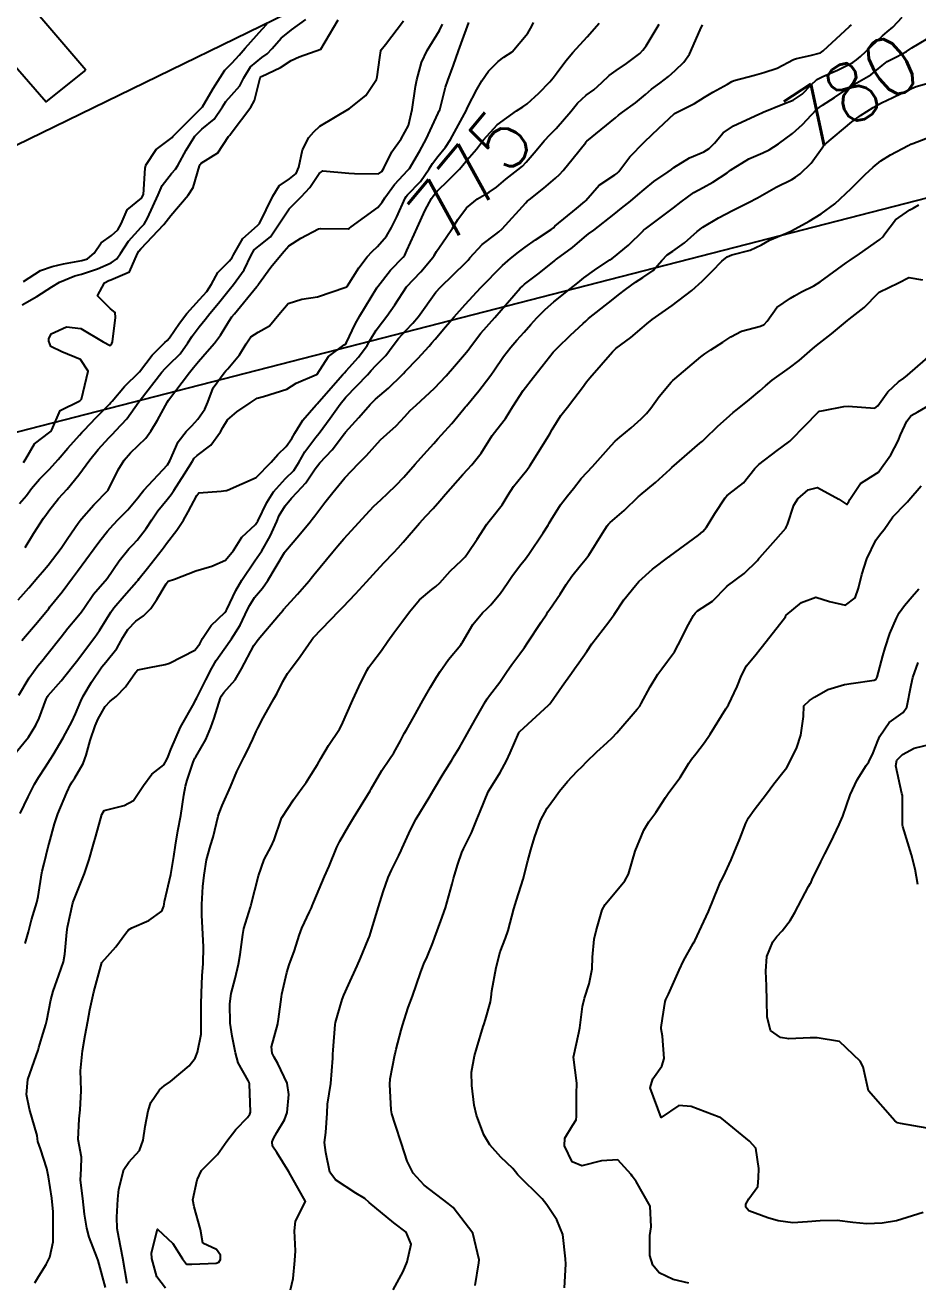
# Model space of a CAD drawing. Header units: metres. Extents: x 318500 to 325275, y 7408834 to 7428799.
# Drawn here: x 321968.8 to 322029.2, y 7422937.4 to 7423022.5 of the extents above; entities that cross this region are included whole.
import ezdxf
from ezdxf.enums import TextEntityAlignment as Align

# ---------------------------------------------------------------- set-up
doc = ezdxf.new("R2010")
doc.units = ezdxf.units.M
doc.header["$MEASUREMENT"] = 0
doc.linetypes.add('CONTINUO', pattern=[0])
for name, color, linetype in [('Cotas', 45, 'Continuous'), ('Curvas de Nivel 1m', 11, 'Continuous'), ('Curvas de Nivel 5m', 15, 'Continuous'), ('Edificações', 30, 'Continuous'), ('TEXTO', 45, 'Continuous'), ('Vias Primárias', 230, 'Continuous')]:
    doc.layers.add(name, color=color, linetype=linetype)
doc.styles.add('Style-STANDARD', font='STANDARD.shx')

msp = doc.modelspace()

# ---------------------------------------------------------------- linework, layer by layer
at = {"layer": 'Curvas de Nivel 1m', "flags": 128}
for points, elevation in [([(321968.201, 7422973.289), (321969.034, 7422974.32), (321969.54, 7422975.137), (321969.758, 7422975.604), (321970.246, 7422976.882), (321970.32, 7422977.058), (321970.37, 7422977.128), (321971.255, 7422978.125), (321972.029, 7422979.104), (321972.283, 7422979.448), (321973.523, 7422981.082), (321973.848, 7422981.536), (321974.318, 7422982.295), (321974.609, 7422982.784), (321974.821, 7422983.065), (321975.523, 7422983.877), (321976.357, 7422984.829), (321976.458, 7422984.949), (321976.532, 7422985.047), (321977.089, 7422985.761), (321978.1, 7422987.024), (321978.216, 7422987.189), (321978.386, 7422987.421), (321979.081, 7422988.329), (321979.527, 7422989.003), (321979.854, 7422989.563), (321980.435, 7422990.677), (321980.581, 7422990.846), (321982.079, 7422990.974), (321982.401, 7422991.01), (321982.44, 7422991.016), (321982.511, 7422991.039), (321984.45, 7422991.902), (321985.472, 7422992.925), (321985.926, 7422993.46), (321986.476, 7422993.986), (321986.858, 7422994.533), (321987.062, 7422994.904), (321987.617, 7422995.785), (321988.519, 7422996.806), (321988.557, 7422996.852), (321988.587, 7422996.889), (321989.032, 7422997.389), (321990.316, 7422998.863), (321990.423, 7422998.981), (321990.544, 7422999.104), (321991.377, 7423000.028), (321991.959, 7423000.839), (321992.187, 7423001.224), (321992.586, 7423001.87), (321992.996, 7423002.424), (321993.305, 7423002.823), (321993.848, 7423003.578), (321994.62, 7423004.81), (321995.607, 7423005.824), (321996.407, 7423006.784), (321996.504, 7423006.931), (321996.656, 7423007.195), (321997.304, 7423008.14), (321997.734, 7423008.769), (321998.102, 7423009.349), (321998.694, 7423010.148), (321999.433, 7423010.749), (322000.236, 7423011.208), (322000.712, 7423011.557), (322001.344, 7423012.097), (322002.162, 7423012.709), (322002.477, 7423012.961), (322002.738, 7423013.232), (322003.409, 7423014.034), (322003.944, 7423014.688), (322004.347, 7423015.101), (322004.768, 7423015.506), (322005.757, 7423016.665), (322006.213, 7423017.235), (322006.797, 7423017.774), (322007.3, 7423018.145), (322007.844, 7423018.634), (322008.344, 7423019.1), (322008.822, 7423019.45), (322009.519, 7423019.924), (322010.423, 7423020.604), (322010.631, 7423020.814), (322010.845, 7423021.12), (322011.743, 7423022.587)], 776), ([(321968.337, 7422983.615), (321969.066, 7422984.426), (321969.668, 7422985.137), (321969.986, 7422985.512), (321970.368, 7422985.965), (321971.251, 7422987.117), (321971.71, 7422987.79), (321972.405, 7422988.794), (321972.534, 7422988.972), (321972.629, 7422989.097), (321973.47, 7422990.039), (321974.44, 7422991.046), (321975.112, 7422992.405), (321975.516, 7422993.059), (321975.956, 7422993.567), (321976.475, 7422994.06), (321976.977, 7422994.548), (321977.333, 7422995.037), (321977.768, 7422995.764), (321978.454, 7422997.021), (321978.521, 7422997.129), (321979.947, 7422998.999), (321980.209, 7422999.331), (321980.551, 7422999.756), (321981.125, 7423000.421), (321981.624, 7423000.979), (321982.034, 7423001.52), (321982.592, 7423002.461), (321982.802, 7423002.762), (321982.986, 7423002.964), (321984.509, 7423004.832), (321984.602, 7423004.94), (321984.62, 7423004.971), (321985.435, 7423006.131), (321986.097, 7423006.918), (321986.347, 7423007.222), (321986.66, 7423007.577), (321987.48, 7423008.09), (321988.677, 7423008.717), (321988.813, 7423008.753), (321990.678, 7423008.72), (321990.767, 7423008.771), (321990.877, 7423008.857), (321992.693, 7423010.161), (321992.986, 7423010.538), (321993.154, 7423010.825), (321993.812, 7423011.725), (321994.728, 7423012.692), (321994.785, 7423012.753), (321994.824, 7423012.809), (321995.537, 7423014.009), (321995.969, 7423014.792), (321996.778, 7423016.554), (321996.85, 7423016.708), (321996.878, 7423016.779), (321997.268, 7423018.31), (321997.419, 7423018.774), (321997.803, 7423019.793), (321998.147, 7423020.767), (321998.33, 7423021.28), (321998.859, 7423022.693)], 773), ([(321968.425, 7422990.142), (321968.898, 7422990.68), (321969.25, 7422991.142), (321969.797, 7422991.786), (321970.453, 7422992.453), (321971.06, 7422993.121), (321971.7, 7422993.883), (321972.485, 7422994.749), (321972.654, 7422994.931), (321972.807, 7422995.095), (321973.624, 7422995.962), (321974.517, 7422996.85), (321974.625, 7422996.962), (321974.707, 7422997.068), (321975.529, 7422998.061), (321976.54, 7422999.031), (321976.554, 7422999.05), (321977.416, 7423000.178), (321978.279, 7423001.024), (321978.429, 7423001.165), (321978.575, 7423001.346), (321979.255, 7423002.346), (321979.751, 7423003.003), (321980.609, 7423003.932), (321981.118, 7423004.482), (321981.429, 7423004.982), (321981.847, 7423005.763), (321982.644, 7423006.568), (321982.833, 7423006.782), (321982.925, 7423006.966), (321983.556, 7423008.067), (321984.544, 7423008.942), (321984.681, 7423009.083), (321985.577, 7423010.927), (321986.005, 7423011.627), (321986.718, 7423012.108), (321987.169, 7423012.46), (321987.35, 7423012.904), (321987.582, 7423014.067), (321988.029, 7423014.897), (321988.356, 7423015.302), (321988.768, 7423015.679), (321990.78, 7423016.86), (321991.881, 7423017.762), (321992.596, 7423018.842), (321992.645, 7423019.009), (321992.832, 7423020.316), (321992.896, 7423020.782), (321992.918, 7423020.839), (321993.209, 7423021.2), (321994.428, 7423022.816)], 771), ([(321968.484, 7422969.147), (321969.02, 7422970.282), (321969.456, 7422971.137), (321969.721, 7422971.591), (321970.188, 7422972.306), (321970.512, 7422972.808), (321970.704, 7422973.122), (321971.38, 7422974.281), (321971.847, 7422975.106), (321971.978, 7422975.349), (321972.232, 7422975.888), (321972.588, 7422976.752), (321972.744, 7422977.093), (321973.308, 7422978.041), (321974.016, 7422979.074), (321974.283, 7422979.398), (321975.027, 7422980.328), (321975.438, 7422981.059), (321975.756, 7422981.608), (321976.317, 7422982.165), (321976.834, 7422982.53), (321977.327, 7422983.035), (321977.739, 7422983.629), (321978.355, 7422984.694), (321978.502, 7422984.874), (321978.916, 7422985.012), (321980.366, 7422985.573), (321981.45, 7422985.898), (321982.373, 7422986.288), (321982.912, 7422986.962), (321983.489, 7422987.858), (321984.407, 7422988.71), (321984.507, 7422988.84), (321984.556, 7422988.938), (321985.168, 7422990.19), (321985.628, 7422990.922), (321986.449, 7422991.815), (321986.996, 7422992.363), (321987.347, 7422992.901), (321987.745, 7422993.623), (321988.486, 7422994.612), (321988.616, 7422994.76), (321988.72, 7422994.887), (321989.472, 7422995.909), (321990.135, 7422996.866), (321990.525, 7422997.339), (321991.991, 7422998.838), (321992.248, 7422999.131), (321992.55, 7422999.466), (321993.224, 7423000.16), (321993.735, 7423000.818), (321994.091, 7423001.301), (321994.585, 7423001.843), (321995.065, 7423002.33), (321995.444, 7423002.797), (321996.617, 7423004.431), (321996.927, 7423004.777), (321997.8, 7423005.601), (321998.645, 7423006.451), (321998.798, 7423006.608), (321998.924, 7423006.756), (321999.749, 7423007.658), (322000.675, 7423008.374), (322000.881, 7423008.523), (322001.105, 7423008.724), (322002.698, 7423010.475), (322002.804, 7423010.594), (322002.928, 7423010.698), (322003.922, 7423011.478), (322004.722, 7423012.158), (322004.996, 7423012.406), (322005.24, 7423012.672), (322005.907, 7423013.498), (322006.759, 7423014.567), (322006.8, 7423014.609), (322006.845, 7423014.649), (322008.776, 7423016.247), (322008.984, 7423016.412), (322009.252, 7423016.615), (322010.132, 7423017.265), (322010.798, 7423017.816), (322011.22, 7423018.177), (322011.776, 7423018.586), (322012.363, 7423019.031), (322012.823, 7423019.434), (322013.396, 7423019.998), (322013.786, 7423020.556), (322014.516, 7423022.205), (322014.672, 7423022.543)], 777), ([(321968.594, 7422980.85), (321968.835, 7422981.145), (321969.513, 7422981.937), (321970.327, 7422982.918), (321970.422, 7422983.035), (321970.496, 7422983.128), (321971.31, 7422984.151), (321972.026, 7422985.105), (321972.365, 7422985.552), (321973.495, 7422987.083), (321973.87, 7422987.595), (321974.398, 7422988.262), (321974.778, 7422988.692), (321975.14, 7422989.063), (321975.767, 7422989.709), (321976.432, 7422990.51), (321976.664, 7422990.819), (321976.848, 7422991.044), (321978.457, 7422992.75), (321978.618, 7422993.018), (321979.181, 7422994.308), (321979.705, 7422995.002), (321980.097, 7422995.395), (321980.503, 7422995.84), (321980.981, 7422996.517), (321981.171, 7422996.983), (321981.551, 7422997.959), (321982.283, 7422998.973), (321982.407, 7422999.106), (321982.544, 7422999.259), (321983.319, 7423000.198), (321983.765, 7423000.952), (321984.102, 7423001.422), (321984.582, 7423001.735), (321985.365, 7423002.151), (321985.979, 7423002.919), (321986.608, 7423003.682), (321987.543, 7423003.968), (321988.612, 7423004.115), (321990.53, 7423004.773), (321990.62, 7423004.831), (321990.641, 7423004.86), (321991.407, 7423006.08), (321991.975, 7423006.84), (321992.296, 7423007.195), (321992.66, 7423007.529), (321993.269, 7423008.226), (321993.619, 7423008.821), (321993.968, 7423009.536), (321994.532, 7423010.812), (321994.598, 7423010.916), (321994.703, 7423011.025), (321995.578, 7423011.936), (321996.165, 7423012.788), (321996.38, 7423013.141), (321996.743, 7423013.63), (321997.278, 7423014.249), (321997.614, 7423014.771), (321998.011, 7423015.524), (321998.697, 7423016.761), (321998.724, 7423016.818), (321998.783, 7423016.975), (321999.389, 7423018.163), (321999.73, 7423018.746), (322000.17, 7423019.39), (322000.83, 7423020.063), (322001.223, 7423020.335), (322001.773, 7423020.716), (322002.853, 7423021.964), (322003.111, 7423022.444), (322003.233, 7423022.696)], 774), ([(321968.604, 7423003.57), (321969.616, 7423004.134), (321970.617, 7423004.792), (321971.144, 7423005.122), (321972.185, 7423005.549), (321972.629, 7423005.667), (321973.709, 7423006.009), (321974.64, 7423006.434), (321975.024, 7423006.686), (321975.272, 7423007.064), (321975.821, 7423007.9), (321976.677, 7423008.83), (321976.86, 7423009.047), (321977.093, 7423009.453), (321977.816, 7423011.033), (321978.086, 7423011.653), (321978.722, 7423012.469), (321978.99, 7423012.753), (321979.15, 7423013.014), (321979.707, 7423014.044), (321980.292, 7423014.997), (321980.765, 7423015.469), (321981.611, 7423016.142), (321982.184, 7423016.976), (321982.405, 7423017.355), (321982.792, 7423017.767), (321983.351, 7423018.412), (321983.623, 7423018.958), (321984.072, 7423019.701), (321984.831, 7423020.325), (321985.197, 7423020.572), (321985.53, 7423020.933), (321986.137, 7423021.637), (321986.853, 7423022.201), (321987.818, 7423022.906)], 769), ([(321968.708, 7423005.149), (321969.856, 7423005.914), (321970.636, 7423006.176), (321971.408, 7423006.349), (321972.642, 7423006.572), (321973.042, 7423006.696), (321973.495, 7423007.087), (321973.96, 7423007.781), (321974.668, 7423008.272), (321975.093, 7423008.647), (321975.315, 7423009.064), (321975.728, 7423010.021), (321976.698, 7423010.804), (321976.82, 7423011.048), (321976.938, 7423012.836), (321976.978, 7423013.046), (321977.683, 7423014.098), (321978.758, 7423014.901), (321978.813, 7423014.965), (321978.859, 7423015.019), (321980.779, 7423016.939), (321980.804, 7423016.966), (321980.823, 7423016.99), (321981.547, 7423018.234), (321982.009, 7423018.978), (321982.327, 7423019.465), (321982.825, 7423019.969), (321983.305, 7423020.491), (321983.718, 7423020.957), (321984.853, 7423022.238), (321985.193, 7423022.601)], 768), ([(321968.812, 7422987.146), (321969.413, 7422988.121), (321970.066, 7422989.133), (321970.211, 7422989.334), (321970.417, 7422989.629), (321971.07, 7422990.481), (321971.652, 7422991.112), (321972.45, 7422992.078), (321973.189, 7422993.089), (321973.764, 7422993.788), (321974.483, 7422994.574), (321974.72, 7422994.834), (321974.956, 7422995.065), (321975.693, 7422995.867), (321976.52, 7422997.022), (321976.532, 7422997.037), (321976.596, 7422997.124), (321978.077, 7422999.027), (321978.289, 7422999.279), (321978.547, 7422999.515), (321979.308, 7423000.259), (321979.828, 7423001.001), (321980.115, 7423001.458), (321980.586, 7423002.086), (321980.992, 7423002.588), (321981.306, 7423002.983), (321981.893, 7423003.692), (321982.616, 7423004.598), (321982.926, 7423004.965), (321983.645, 7423005.944), (321984.111, 7423006.948), (321984.308, 7423007.293), (321984.66, 7423007.581), (321985.414, 7423008.184), (321985.918, 7423008.921), (321986.692, 7423010.082), (321987.508, 7423010.902), (321988.084, 7423011.522), (321988.724, 7423012.472), (321988.972, 7423012.641), (321990.724, 7423012.488), (321991.113, 7423012.465), (321992.724, 7423012.452), (321992.957, 7423012.606), (321993.093, 7423012.835), (321993.629, 7423013.944), (321994.275, 7423014.817), (321994.769, 7423015.719), (321995.019, 7423016.806), (321995.25, 7423018.357), (321995.324, 7423018.802), (321995.646, 7423019.979), (321996.025, 7423020.792), (321996.854, 7423022.153), (321997.061, 7423022.575)], 772), ([(321968.814, 7422960.356), (321969.035, 7422961.14), (321969.25, 7422961.94), (321969.599, 7422963.135), (321969.685, 7422963.523), (321969.95, 7422965.131), (321969.975, 7422965.248), (321970.099, 7422965.757), (321970.362, 7422966.881), (321970.429, 7422967.125), (321970.81, 7422968.449), (321971.027, 7422969.117), (321971.632, 7422970.575), (321971.89, 7422971.104), (321971.994, 7422971.282), (321972.177, 7422971.564), (321972.746, 7422972.537), (321972.936, 7422973.089), (321973.217, 7422974.091), (321973.554, 7422975.08), (321973.751, 7422975.554), (321974.24, 7422976.389), (321974.57, 7422976.742), (321974.975, 7422977.063), (321975.603, 7422977.713), (321976.275, 7422978.693), (321976.449, 7422978.876), (321977.231, 7422979.036), (321978.282, 7422979.229), (321978.582, 7422979.315), (321980.292, 7422980.208), (321980.644, 7422980.639), (321980.831, 7422980.985), (321981.412, 7422981.881), (321982.327, 7422982.757), (321982.423, 7422982.874), (321982.472, 7422982.968), (321983.073, 7422984.235), (321983.483, 7422984.953), (321984.373, 7422986.256), (321984.843, 7422986.933), (321985.407, 7422987.912), (321985.845, 7422988.918), (321986.019, 7422989.312), (321986.426, 7422989.973), (321986.843, 7422990.497), (321987.231, 7422990.902), (321987.807, 7422991.536), (321988.456, 7422992.485), (321988.762, 7422992.885), (321989.592, 7422993.755), (321990.423, 7422994.861), (321990.45, 7422994.901), (321990.491, 7422994.954), (321991.408, 7422995.945), (321992.165, 7422996.835), (321992.524, 7422997.2), (321993.403, 7422997.95), (321994.318, 7422998.812), (321994.424, 7422998.929), (321994.544, 7422999.059), (321995.397, 7422999.958), (321996.153, 7423000.786), (321996.349, 7423001.007), (321996.577, 7423001.264), (321997.277, 7423002.082), (321997.854, 7423002.761), (321998.609, 7423003.605), (321999.671, 7423004.744), (322000.135, 7423005.23), (322000.635, 7423005.755), (322001.126, 7423006.24), (322001.671, 7423006.715), (322002.213, 7423007.15), (322002.662, 7423007.493), (322003.371, 7423007.991), (322004.434, 7423008.682), (322004.573, 7423008.79), (322004.682, 7423008.896), (322006.128, 7423010.092), (322006.699, 7423010.58), (322006.766, 7423010.649), (322007.673, 7423011.678), (322008.726, 7423012.381), (322008.87, 7423012.477), (322008.994, 7423012.617), (322009.752, 7423013.602), (322010.721, 7423014.6), (322010.743, 7423014.618), (322010.76, 7423014.635), (322011.698, 7423015.515), (322012.78, 7423016.522), (322012.851, 7423016.569), (322014.125, 7423017.215), (322014.796, 7423017.627), (322015.363, 7423017.973), (322016.358, 7423018.525), (322016.642, 7423018.692), (322016.814, 7423018.766), (322018.185, 7423019.134), (322018.822, 7423019.298), (322019.712, 7423019.591), (322020.836, 7423020.193), (322021.033, 7423020.262), (322021.947, 7423020.449), (322022.647, 7423020.637), (322022.843, 7423020.78), (322024.615, 7423022.414), (322024.745, 7423022.529)], 778), ([(321969.472, 7422937.376), (321969.731, 7422937.836), (321970.242, 7422938.615), (321970.487, 7422939.113), (321970.715, 7422940.155), (321970.718, 7422941.111), (321970.714, 7422942.183), (321970.617, 7422943.112), (321970.393, 7422944.543), (321970.272, 7422945.116), (321969.843, 7422946.459), (321969.676, 7422946.95), (321969.66, 7422947.123), (321969.626, 7422947.351), (321969.109, 7422949.132), (321968.899, 7422950.131), (321968.987, 7422951.134), (321969.555, 7422952.755), (321969.693, 7422953.124), (321969.749, 7422953.306), (321969.943, 7422953.975), (321970.211, 7422954.871), (321970.274, 7422955.125), (321970.561, 7422956.541), (321970.716, 7422957.119), (321971.102, 7422958.214), (321971.408, 7422959.109), (321971.503, 7422959.622), (321971.634, 7422961.106), (321971.689, 7422961.462), (321972.048, 7422963.1), (321972.071, 7422963.177), (321972.823, 7422965.089), (321973.156, 7422966.033), (321973.449, 7422967.08), (321973.59, 7422967.616), (321974.013, 7422969.072), (321974.153, 7422969.351), (321975.527, 7422969.685), (321976.16, 7422970.023), (321976.836, 7422971.04), (321977.395, 7422971.818), (321978.192, 7422972.454), (321978.402, 7422972.812), (321978.487, 7422973.016), (321978.683, 7422973.489), (321979.336, 7422975.003), (321980.246, 7422976.623), (321980.369, 7422976.868), (321980.427, 7422976.988), (321981.046, 7422978.205), (321981.451, 7422978.978), (321981.756, 7422979.504), (321982.293, 7422980.266), (321982.786, 7422980.963), (321983.365, 7422981.904), (321983.87, 7422982.947), (321984.02, 7422983.259), (321984.342, 7422983.77), (321984.875, 7422984.41), (321985.249, 7422984.927), (321986.379, 7422986.815), (321986.415, 7422986.875), (321986.449, 7422986.909), (321987.331, 7422987.966), (321988.1, 7422988.893), (321988.239, 7422989.066), (321988.416, 7422989.303), (321989.112, 7422990.198), (321989.649, 7422990.872), (321990.45, 7422991.87), (321991.376, 7422992.846), (321991.923, 7422993.383), (321992.478, 7422994.01), (321992.869, 7422994.441), (321993.298, 7422994.822), (321993.929, 7422995.386), (321994.508, 7422996.014), (321994.884, 7422996.435), (321995.274, 7422996.799), (321996.532, 7422997.935), (321997.326, 7422998.768), (321997.886, 7422999.424), (321998.562, 7423000.223), (321998.797, 7423000.517), (321998.963, 7423000.746), (321999.662, 7423001.661), (322000.6, 7423002.73), (322002.334, 7423004.704), (322002.475, 7423004.849), (322002.624, 7423004.974), (322003.601, 7423005.725), (322004.648, 7423006.57), (322004.71, 7423006.619), (322004.788, 7423006.678), (322005.856, 7423007.468), (322006.673, 7423008.158), (322006.945, 7423008.377), (322007.308, 7423008.641), (322008.691, 7423009.716), (322009.185, 7423010.125), (322009.793, 7423010.609), (322010.293, 7423011.017), (322010.712, 7423011.385), (322011.383, 7423011.927), (322012.341, 7423012.576), (322012.565, 7423012.74), (322012.734, 7423012.868), (322013.778, 7423013.521), (322014.751, 7423013.941), (322015.127, 7423014.164), (322015.479, 7423014.533), (322016.07, 7423015.224), (322016.772, 7423015.702), (322018.479, 7423016.495), (322018.688, 7423016.585), (322018.782, 7423016.624), (322020.1, 7423017.161), (322020.795, 7423017.437), (322021.415, 7423017.84), (322022.012, 7423018.448), (322022.418, 7423018.841), (322022.819, 7423019.036), (322023.796, 7423019.455), (322024.834, 7423019.993), (322025.087, 7423020.156), (322025.355, 7423020.402), (322026.854, 7423021.794), (322027.178, 7423022.055), (322027.544, 7423022.373), (322028.194, 7423023.043)], 779), ([(321975.724, 7422937.33), (321975.429, 7422939.045), (321975.161, 7422940.446), (321975.049, 7422941.051), (321975.012, 7422941.821), (321975.078, 7422943.051), (321975.146, 7422943.713), (321975.487, 7422945.045), (321975.835, 7422945.552), (321976.549, 7422946.327), (321976.8, 7422947.031), (321976.933, 7422947.965), (321977.15, 7422949.031), (321977.328, 7422949.589), (321977.901, 7422950.443), (321978.216, 7422950.705), (321978.647, 7422951.009), (321979.921, 7422952.062), (321980.321, 7422952.591), (321980.483, 7422952.984), (321980.731, 7422954.2), (321980.727, 7422954.982), (321980.729, 7422956.233), (321980.744, 7422956.982), (321980.793, 7422958.191), (321980.864, 7422958.981), (321980.883, 7422960.126), (321980.849, 7422960.982), (321980.777, 7422962.265), (321980.764, 7422962.983), (321980.85, 7422964.215), (321980.934, 7422964.982), (321981.083, 7422966.002), (321981.365, 7422966.978), (321981.552, 7422967.552), (321981.891, 7422968.973), (321981.948, 7422969.176), (321982.157, 7422969.691), (321982.726, 7422970.962), (321983.149, 7422971.992), (321983.623, 7422972.949), (321983.82, 7422973.331), (321984.219, 7422974.181), (321984.463, 7422974.7), (321984.577, 7422974.935), (321984.936, 7422975.629), (321985.659, 7422976.919), (321985.868, 7422977.303), (321986.267, 7422978.075), (321986.567, 7422978.616), (321986.774, 7422978.905), (321987.421, 7422979.771), (321988.191, 7422980.891), (321988.244, 7422980.958), (321988.311, 7422981.032), (321990.062, 7422982.864), (321990.198, 7422982.996), (321990.334, 7422983.129), (321991.173, 7422984.022), (321991.915, 7422984.837), (321992.368, 7422985.335), (321993.096, 7422986.106), (321993.778, 7422986.816), (321994.071, 7422987.136), (321994.397, 7422987.507), (321995.519, 7422988.793), (321995.938, 7422989.266), (321996.425, 7422989.799), (321996.892, 7422990.314), (321997.277, 7422990.767), (321998.453, 7422992.097), (321998.77, 7422992.434), (321999.053, 7422992.744), (321999.675, 7422993.541), (322000.425, 7422994.731), (322000.452, 7422994.769), (322000.491, 7422994.817), (322001.33, 7422995.896), (322001.828, 7422996.71), (322002.531, 7422997.778), (322003.225, 7422998.693), (322003.806, 7422999.432), (322004.565, 7423000.378), (322004.844, 7423000.676), (322005.724, 7423001.521), (322006.595, 7423002.325), (322006.764, 7423002.481), (322006.949, 7423002.645), (322008.613, 7423003.964), (322008.986, 7423004.247), (322009.461, 7423004.612), (322010.128, 7423005.104), (322010.632, 7423005.428), (322011.319, 7423005.911), (322011.921, 7423006.581), (322012.277, 7423006.955), (322012.66, 7423007.223), (322013.456, 7423007.771), (322014.315, 7423008.545), (322014.683, 7423008.843), (322015.753, 7423009.465), (322016.694, 7423009.96), (322017.774, 7423010.504), (322018.382, 7423010.818), (322018.708, 7423011.009), (322019.654, 7423011.538), (322020.724, 7423012.072), (322020.969, 7423012.216), (322021.283, 7423012.454), (322022.022, 7423013.166), (322022.757, 7423014.209), (322022.852, 7423014.346), (322022.944, 7423014.437), (322024.776, 7423015.972), (322025.363, 7423016.401), (322026.229, 7423016.948), (322026.793, 7423017.264), (322027.546, 7423017.625), (322028.808, 7423018.235), (322029.133, 7423018.355), (322030.42, 7423018.732)], 781), ([(321978.311, 7422937.011), (321977.731, 7422937.786), (321977.387, 7422939.024), (321977.376, 7422939.401), (321977.77, 7422941.02), (321978.801, 7422940.045), (321979.462, 7422938.994), (321979.745, 7422938.639), (321980.087, 7422938.643), (321981.746, 7422938.709), (321981.928, 7422938.777), (321982.038, 7422938.957), (321982.049, 7422939.253), (321981.757, 7422939.626), (321980.849, 7422940.067), (321980.687, 7422940.981), (321980.256, 7422942.523), (321980.162, 7422942.986), (321980.453, 7422944.351), (321980.756, 7422944.981), (321981.289, 7422945.522), (321981.841, 7422946.064), (321982.477, 7422946.961), (321983.066, 7422947.748), (321983.874, 7422948.566), (321984.026, 7422948.789), (321984.063, 7422948.937), (321983.993, 7422950.854), (321983.983, 7422950.939), (321983.961, 7422950.99), (321983.911, 7422951.067), (321983.241, 7422952.268), (321983.058, 7422952.953), (321982.824, 7422954.08), (321982.685, 7422954.959), (321982.677, 7422956.262), (321982.77, 7422956.958), (321983.028, 7422957.982), (321983.254, 7422958.951), (321983.366, 7422959.604), (321983.548, 7422960.947), (321983.623, 7422961.37), (321984.068, 7422962.815), (321984.1, 7422962.909), (321984.108, 7422962.939), (321984.123, 7422962.992), (321984.604, 7422964.932), (321985.004, 7422966.029), (321985.463, 7422966.92), (321985.673, 7422967.371), (321986.148, 7422968.767), (321986.186, 7422968.874), (321986.203, 7422968.909), (321986.981, 7422970.082), (321987.578, 7422970.896), (321987.827, 7422971.242), (321988.184, 7422971.793), (321988.604, 7422972.474), (321988.837, 7422972.88), (321989.343, 7422973.743), (321990.091, 7422974.862), (321990.232, 7422975.107), (321991.006, 7422976.849), (321991.393, 7422977.713), (321991.944, 7422978.835), (321992.072, 7422979.044), (321992.287, 7422979.327), (321992.938, 7422980.186), (321993.376, 7422980.819), (321993.764, 7422981.367), (321994.323, 7422982.1), (321994.825, 7422982.803), (321995.515, 7422983.619), (321996.353, 7422984.303), (321996.618, 7422984.514), (321996.875, 7422984.772), (321997.591, 7422985.542), (321998.383, 7422986.302), (321998.604, 7422986.531), (321998.766, 7422986.746), (321999.412, 7422987.727), (322000.071, 7422988.733), (322000.215, 7422988.93), (322000.416, 7422989.163), (322001.115, 7422990.034), (322001.515, 7422990.714), (322001.878, 7422991.279), (322002.46, 7422992.01), (322002.77, 7422992.391), (322002.989, 7422992.692), (322003.824, 7422994.02), (322004.223, 7422994.674), (322004.322, 7422994.844), (322004.497, 7422995.153), (322005.085, 7422996.091), (322005.518, 7422996.66), (322005.962, 7422997.222), (322006.54, 7422997.996), (322006.821, 7422998.371), (322007.043, 7422998.643), (322008.568, 7423000.394), (322008.68, 7423000.508), (322008.81, 7423000.618), (322009.809, 7423001.38), (322010.591, 7423002.022), (322010.896, 7423002.295), (322011.258, 7423002.59), (322012.61, 7423003.536), (322013.949, 7423004.55), (322014.636, 7423005.174), (322015.318, 7423005.858), (322015.97, 7423006.527), (322016.347, 7423006.831), (322016.657, 7423006.96), (322017.89, 7423007.273), (322018.667, 7423007.653), (322019.201, 7423007.953), (322020.393, 7423008.464), (322020.681, 7423008.601), (322021.884, 7423009.252), (322022.699, 7423009.735), (322023.633, 7423010.426), (322024.72, 7423011.451), (322025.67, 7423012.396), (322026.223, 7423012.902), (322026.744, 7423013.32), (322027.391, 7423013.733), (322028.586, 7423014.362), (322028.699, 7423014.422), (322028.761, 7423014.449), (322028.914, 7423014.509), (322030.774, 7423015.233)], 782), ([(321986.775, 7422936.899), (321986.957, 7422937.673), (321987.081, 7422938.897), (321987.109, 7422939.544), (321987.047, 7422940.897), (321987.121, 7422941.556), (321987.8, 7422942.89), (321986.669, 7422944.902), (321985.843, 7422946.19), (321985.561, 7422946.628), (321985.531, 7422946.915), (321985.617, 7422947.15), (321985.86, 7422947.565), (321986.369, 7422948.408), (321986.547, 7422948.903), (321986.666, 7422950.134), (321986.542, 7422950.904), (321985.923, 7422952.223), (321985.662, 7422952.649), (321985.54, 7422952.916), (321985.494, 7422953.359), (321985.918, 7422954.911), (321985.927, 7422954.944), (321985.965, 7422955.234), (321986.16, 7422956.735), (321986.186, 7422956.908), (321986.522, 7422958.387), (321986.686, 7422958.903), (321987.047, 7422959.878), (321987.369, 7422960.897), (321987.55, 7422961.393), (321988.064, 7422962.485), (321988.196, 7422962.76), (321988.253, 7422962.887), (321988.363, 7422963.176), (321989.075, 7422964.875), (321989.394, 7422965.577), (321989.916, 7422966.863), (321989.982, 7422967.003), (321990.126, 7422967.278), (321990.706, 7422968.287), (321991.05, 7422968.847), (321992.169, 7422970.682), (321992.223, 7422970.776), (321992.248, 7422970.829), (321992.96, 7422972.051), (321993.48, 7422972.817), (321993.765, 7422973.256), (321994.219, 7422974.075), (321994.479, 7422974.554), (321994.622, 7422974.804), (321995.124, 7422975.682), (321995.738, 7422976.788), (321995.926, 7422977.113), (321996.264, 7422977.696), (321996.662, 7422978.386), (321996.9, 7422978.771), (321997.475, 7422979.58), (321998.307, 7422980.571), (321998.386, 7422980.672), (321998.43, 7422980.749), (321999.128, 7422981.935), (321999.782, 7422982.735), (322000.061, 7422983.006), (322000.338, 7422983.283), (322001.004, 7422984.067), (322001.447, 7422984.714), (322001.812, 7422985.265), (322002.38, 7422986.011), (322002.687, 7422986.394), (322002.912, 7422986.692), (322003.879, 7422988.152), (322004.216, 7422988.673), (322004.29, 7422988.794), (322004.415, 7422989.021), (322005.06, 7422990.034), (322005.533, 7422990.659), (322005.944, 7422991.159), (322006.458, 7422991.821), (322006.849, 7422992.26), (322007.222, 7422992.639), (322008.484, 7422994.057), (322008.757, 7422994.347), (322009.062, 7422994.614), (322009.844, 7422995.262), (322010.509, 7422995.861), (322010.876, 7422996.233), (322011.165, 7422996.59), (322011.745, 7422997.369), (322012.547, 7422998.346), (322012.66, 7422998.457), (322012.784, 7422998.566), (322014.565, 7423000.069), (322014.834, 7423000.271), (322015.236, 7423000.533), (322016.049, 7423001.055), (322016.584, 7423001.421), (322017.303, 7423001.796), (322018.595, 7423002.145), (322018.834, 7423002.248), (322019.055, 7423002.483), (322019.693, 7423003.395), (322020.624, 7423004.028), (322020.898, 7423004.186), (322021.371, 7423004.453), (322022.2, 7423004.878), (322022.637, 7423005.145), (322024.385, 7423006.414), (322024.653, 7423006.6), (322025.304, 7423007.044), (322026.674, 7423008.011), (322026.868, 7423008.187), (322027, 7423008.377), (322027.724, 7423009.341), (322028.705, 7423010.001), (322028.939, 7423010.124), (322029.312, 7423010.351)], 783), ([(321993.722, 7422936.912), (321994.393, 7422938.148), (321994.673, 7422938.796), (321994.956, 7422939.986), (321994.612, 7422940.797), (321993.779, 7422941.431), (321992.111, 7422942.827), (321991.804, 7422943.077), (321991.203, 7422943.445), (321989.822, 7422944.346), (321989.441, 7422944.866), (321989.18, 7422946.207), (321989.087, 7422946.871), (321989.17, 7422947.561), (321989.251, 7422948.869), (321989.281, 7422949.477), (321989.504, 7422950.866), (321989.652, 7422952.589), (321989.648, 7422952.864), (321989.659, 7422953.139), (321989.802, 7422954.862), (321989.83, 7422954.994), (321989.969, 7422955.484), (321990.284, 7422956.557), (321990.385, 7422956.854), (321990.7, 7422957.553), (321991.301, 7422958.841), (321991.509, 7422959.347), (321992.037, 7422960.622), (321992.099, 7422960.769), (321992.119, 7422960.829), (321992.566, 7422962.321), (321992.726, 7422962.823), (321993.043, 7422963.857), (321993.384, 7422964.817), (321993.605, 7422965.307), (321994.112, 7422966.309), (321994.271, 7422966.655), (321994.337, 7422966.807), (321994.892, 7422968.046), (321995.284, 7422968.793), (321996.165, 7422970.235), (321996.488, 7422970.775), (321997.117, 7422971.835), (321997.69, 7422972.758), (321997.888, 7422973.071), (321998.213, 7422973.614), (321998.624, 7422974.346), (321998.844, 7422974.744), (321999.346, 7422975.631), (321999.974, 7422976.733), (322000.083, 7422976.901), (322000.256, 7422977.137), (322000.949, 7422978.04), (322001.399, 7422978.713), (322001.751, 7422979.245), (322002.299, 7422979.962), (322002.613, 7422980.387), (322002.818, 7422980.692), (322003.753, 7422982.108), (322004.123, 7422982.673), (322004.207, 7422982.797), (322004.335, 7422982.977), (322005.022, 7422983.991), (322005.437, 7422984.659), (322005.816, 7422985.208), (322006.379, 7422985.922), (322006.717, 7422986.313), (322006.974, 7422986.641), (322007.905, 7422988.128), (322008.21, 7422988.623), (322008.298, 7422988.735), (322008.413, 7422988.851), (322009.367, 7422989.665), (322010.339, 7422990.601), (322010.392, 7422990.65), (322010.441, 7422990.689), (322011.48, 7422991.559), (322012.468, 7422992.463), (322012.525, 7422992.513), (322012.583, 7422992.568), (322014.487, 7422994.208), (322014.667, 7422994.359), (322014.856, 7422994.536), (322015.681, 7422995.35), (322016.514, 7422996.092), (322016.749, 7422996.284), (322017.035, 7422996.512), (322017.85, 7422997.18), (322018.539, 7422997.766), (322018.926, 7422998.103), (322019.392, 7422998.477), (322020.559, 7422999.32), (322021.203, 7422999.815), (322021.943, 7423000.446), (322022.281, 7423000.736), (322022.578, 7423000.981), (322023.398, 7423001.617), (322024.358, 7423002.414), (322024.486, 7423002.527), (322024.603, 7423002.615), (322025.615, 7423003.395), (322026.553, 7423004.381), (322026.631, 7423004.434), (322027.938, 7423005.066), (322028.641, 7423005.426), (322029.562, 7423005.269)], 784), ([(322005.331, 7422937.049), (322005.405, 7422938.653), (322005.404, 7422939.003), (322005.202, 7422940.656), (322004.799, 7422941.646), (322004.137, 7422942.667), (322003.806, 7422943.057), (322002.166, 7422944.695), (322002.019, 7422944.884), (322001.834, 7422945.128), (322001.019, 7422945.89), (322000.265, 7422946.724), (321999.86, 7422947.406), (321999.362, 7422948.735), (321999.221, 7422949.406), (321999.043, 7422950.739), (321999.025, 7422951.633), (321999.223, 7422952.737), (321999.384, 7422953.29), (321999.828, 7422954.731), (321999.86, 7422954.833), (321999.967, 7422955.197), (322000.31, 7422956.4), (322000.362, 7422956.724), (322000.406, 7422957.136), (322000.695, 7422958.72), (322000.964, 7422959.778), (322001.33, 7422960.711), (322001.52, 7422961.236), (322001.902, 7422962.703), (322002.076, 7422963.292), (322002.537, 7422964.693), (322002.853, 7422965.944), (322003.046, 7422966.686), (322003.3, 7422967.515), (322003.707, 7422968.677), (322004.158, 7422969.516), (322004.644, 7422970.187), (322004.984, 7422970.662), (322005.518, 7422971.319), (322006.19, 7422972.015), (322006.513, 7422972.328), (322006.814, 7422972.641), (322007.511, 7422973.33), (322008.22, 7422973.965), (322008.563, 7422974.277), (322008.874, 7422974.61), (322010.246, 7422976.219), (322010.414, 7422976.422), (322010.519, 7422976.587), (322011.132, 7422977.716), (322011.65, 7422978.576), (322011.908, 7422978.952), (322012.293, 7422979.457), (322012.765, 7422980.101), (322013.021, 7422980.559), (322013.712, 7422981.938), (322014.059, 7422982.544), (322014.166, 7422982.709), (322014.335, 7422982.862), (322015.351, 7422983.524), (322016.304, 7422984.521), (322016.332, 7422984.549), (322016.361, 7422984.57), (322017.483, 7422985.394), (322018.387, 7422986.273), (322018.478, 7422986.399), (322018.547, 7422986.488), (322019.624, 7422987.694), (322020.303, 7422988.462), (322020.341, 7422988.531), (322020.414, 7422988.719), (322020.86, 7422990.03), (322021.128, 7422990.453), (322021.827, 7422991.068), (322022.451, 7422991.205), (322023.891, 7422990.418), (322024.435, 7422990.064), (322024.579, 7422990.267), (322024.633, 7422990.407), (322025.365, 7422991.488), (322026.467, 7422992.192), (322026.583, 7422992.265), (322026.683, 7422992.378), (322027.423, 7422993.428), (322027.912, 7422994.366), (322028.081, 7422994.78), (322028.51, 7422995.71), (322028.792, 7422996.08), (322029.244, 7422996.349), (322030.049, 7422996.816)], 786), ([(322013.732, 7422937.349), (322012.684, 7422937.608), (322011.742, 7422938.052), (322011.313, 7422938.574), (322011.108, 7422939.225), (322011.103, 7422940.577), (322011.183, 7422941.172), (322011.117, 7422942.577), (322010.172, 7422944.239), (322009.9, 7422944.589), (322009.831, 7422944.716), (322008.943, 7422945.706), (322007.84, 7422945.626), (322006.492, 7422945.295), (322005.839, 7422945.558), (322005.336, 7422946.655), (322005.341, 7422947.172), (322005.871, 7422948.038), (322006.106, 7422948.417), (322006.148, 7422948.646), (322006.135, 7422950.419), (322006.15, 7422950.646), (322006.163, 7422950.897), (322005.93, 7422952.65), (322006.301, 7422954.298), (322006.354, 7422954.644), (322006.546, 7422956.077), (322006.679, 7422956.64), (322006.993, 7422957.628), (322007.199, 7422958.632), (322007.228, 7422959.426), (322007.324, 7422960.631), (322007.472, 7422961.205), (322007.87, 7422962.623), (322008.074, 7422962.997), (322009.401, 7422964.6), (322009.647, 7422965.047), (322010.12, 7422966.59), (322010.705, 7422968.021), (322011.038, 7422968.581), (322011.51, 7422969.222), (322012.167, 7422970.228), (322012.398, 7422970.567), (322013.148, 7422971.593), (322013.75, 7422972.547), (322013.928, 7422972.82), (322014.21, 7422973.195), (322014.797, 7422973.956), (322015.188, 7422974.526), (322016.247, 7422976.227), (322016.417, 7422976.508), (322017.025, 7422977.746), (322017.31, 7422978.5), (322017.648, 7422979.138), (322018.302, 7422979.945), (322018.548, 7422980.244), (322018.735, 7422980.484), (322020.123, 7422982.258), (322020.279, 7422982.461), (322020.297, 7422982.494), (322020.332, 7422982.582), (322021.373, 7422983.421), (322022.35, 7422983.783), (322023.267, 7422983.505), (322024.342, 7422983.242), (322024.992, 7422983.758), (322025.226, 7422984.397), (322025.451, 7422985.317), (322025.789, 7422986.389), (322026.403, 7422987.661), (322026.715, 7422988.069), (322026.961, 7422988.374), (322027.559, 7422989.232), (322028.436, 7422990.122), (322028.552, 7422990.245), (322028.639, 7422990.357), (322029.465, 7422991.335)], 787), ([(322029.612, 7422942.145), (322027.792, 7422941.584), (322026.839, 7422941.418), (322025.785, 7422941.375), (322024.848, 7422941.456), (322023.788, 7422941.587), (322022.632, 7422941.577), (322021.786, 7422941.505), (322020.79, 7422941.45), (322019.787, 7422941.573), (322019.096, 7422941.776), (322017.796, 7422942.248), (322017.603, 7422942.492), (322017.602, 7422942.693), (322017.809, 7422943.074), (322018.412, 7422943.89), (322018.465, 7422944.48), (322018.473, 7422945.117), (322018.274, 7422946.484), (322017.857, 7422946.978), (322015.974, 7422948.509), (322015.881, 7422948.564), (322015.791, 7422948.602), (322013.892, 7422949.309), (322013.072, 7422949.372), (322011.88, 7422948.57), (322011.128, 7422950.578), (322011.301, 7422951.191), (322011.925, 7422952.043), (322012.075, 7422952.568), (322011.953, 7422954.077), (322011.865, 7422954.571), (322011.871, 7422954.661), (322011.97, 7422955.267), (322012.143, 7422956.412), (322012.191, 7422956.567), (322012.357, 7422956.927), (322013.086, 7422958.554), (322013.387, 7422959.182), (322014.037, 7422960.358), (322014.108, 7422960.47), (322014.144, 7422960.538), (322014.754, 7422961.835), (322015.069, 7422962.525), (322015.761, 7422964.189), (322015.89, 7422964.513), (322015.961, 7422964.643), (322016.096, 7422964.895), (322016.616, 7422966.002), (322016.817, 7422966.503), (322017.193, 7422967.44), (322017.609, 7422968.495), (322017.783, 7422968.864), (322018.159, 7422969.395), (322018.991, 7422970.478), (322019.488, 7422971.162), (322020.194, 7422972.027), (322020.381, 7422972.273), (322020.497, 7422972.456), (322021.06, 7422973.605), (322021.334, 7422974.449), (322021.5, 7422975.705), (322021.53, 7422976.447), (322021.903, 7422976.796), (322022.259, 7422977.026), (322023.152, 7422977.542), (322024.272, 7422977.875), (322024.721, 7422977.955), (322026.277, 7422978.175), (322026.419, 7422978.237), (322026.494, 7422978.378), (322026.866, 7422979.81), (322027.029, 7422980.373), (322027.354, 7422981.335), (322027.792, 7422982.365), (322027.978, 7422982.721), (322028.343, 7422983.228), (322028.863, 7422983.842), (322029.32, 7422984.346)], 788), ([(322029.873, 7422947.84), (322028.067, 7422948.158), (322027.878, 7422948.215), (322027.678, 7422948.353), (322025.91, 7422950.38), (322025.538, 7422951.998), (322025.349, 7422952.389), (322023.95, 7422953.72), (322022.419, 7422953.959), (322021.953, 7422953.973), (322020.517, 7422953.886), (322019.953, 7422953.978), (322019.278, 7422954.47), (322019.055, 7422955.393), (322019.023, 7422956.475), (322018.998, 7422957.474), (322018.963, 7422958.476), (322019.033, 7422959.467), (322019.422, 7422960.469), (322019.694, 7422960.817), (322020.051, 7422961.21), (322020.603, 7422961.911), (322020.922, 7422962.447), (322021.852, 7422964.198), (322021.984, 7422964.432), (322022.017, 7422964.505), (322022.094, 7422964.683), (322022.67, 7422965.866), (322022.951, 7422966.422), (322023.352, 7422967.198), (322023.924, 7422968.412), (322023.996, 7422968.567), (322024.156, 7422968.976), (322024.662, 7422970.403), (322025.144, 7422971.437), (322025.751, 7422972.387), (322025.935, 7422972.653), (322026.213, 7422973.248), (322026.537, 7422974.065), (322026.665, 7422974.376), (322027.295, 7422975.314), (322028.246, 7422975.978), (322028.489, 7422976.356), (322028.796, 7422977.828), (322028.896, 7422978.351), (322029.261, 7422979.38)], 789)]:
    msp.add_lwpolyline(points, dxfattribs=dict(at, elevation=elevation))
at = {"layer": 'Curvas de Nivel 5m', "flags": 128}
for points, elevation in [([(321968.378, 7422977.149), (321969.08, 7422978.329), (321969.676, 7422979.136), (321969.95, 7422979.467), (321970.288, 7422979.882), (321971.256, 7422981.116), (321971.715, 7422981.703), (321972.32, 7422982.412), (321972.625, 7422982.796), (321972.824, 7422983.093), (321973.441, 7422983.986), (321974.36, 7422985.047), (321975.19, 7422986.243), (321975.84, 7422987.055), (321976.095, 7422987.342), (321976.389, 7422987.659), (321977.007, 7422988.435), (321977.396, 7422989.035), (321977.802, 7422989.647), (321978.431, 7422990.405), (321978.702, 7422990.75), (321978.871, 7422991.014), (321979.593, 7422992.145), (321980.135, 7422992.995), (321980.265, 7422993.191), (321980.466, 7422993.377), (321981.381, 7422994.076), (321982.038, 7422994.975), (321982.192, 7422995.276), (321982.502, 7422995.797), (321983.14, 7422996.332), (321984.039, 7422996.947), (321984.523, 7422997.258), (321984.957, 7422997.366), (321986.53, 7422997.874), (321987.152, 7422998.286), (321988.54, 7422998.854), (321988.579, 7422998.889), (321989.342, 7423000.094), (321990.402, 7423000.863), (321990.507, 7423000.925), (321990.573, 7423001.029), (321991.166, 7423002.277), (321991.478, 7423002.847), (321992.619, 7423004.732), (321992.656, 7423004.793), (321992.683, 7423004.829), (321993.538, 7423005.92), (321994.407, 7423006.812), (321994.512, 7423006.951), (321994.657, 7423007.251), (321995.145, 7423008.331), (321995.363, 7423008.8), (321995.893, 7423009.993), (321996.32, 7423010.786), (321996.475, 7423011.012), (321996.707, 7423011.279), (321997.473, 7423012.019), (321998.227, 7423012.765), (321998.454, 7423013.043), (321998.74, 7423013.401), (321999.376, 7423014.126), (321999.84, 7423014.744), (322000.77, 7423015.763), (322002.087, 7423016.71), (322002.509, 7423016.98), (322002.787, 7423017.192), (322003.583, 7423017.908), (322004.334, 7423018.685), (322004.556, 7423018.941), (322004.819, 7423019.3), (322005.408, 7423020.095), (322005.897, 7423020.664), (322006.851, 7423021.717), (322007.681, 7423022.638)], 775), ([(321968.703, 7422992.902), (321968.87, 7422993.146), (321969.44, 7422994.176), (321970.487, 7422994.956), (321970.58, 7422995.037), (321970.627, 7422995.128), (321971.192, 7422996.437), (321972.52, 7422997.083), (321972.625, 7422997.202), (321973.091, 7422999.092), (321972.552, 7422999.871), (321971.289, 7423000.389), (321970.564, 7423000.752), (321970.425, 7423001.131), (321970.422, 7423001.282), (321970.577, 7423001.621), (321971.605, 7423002.094), (321972.583, 7423001.985), (321974.106, 7423001.077), (321974.566, 7423000.831), (321974.678, 7423000.959), (321974.734, 7423001.068), (321974.934, 7423002.727), (321974.897, 7423003.067), (321974.602, 7423003.299), (321973.722, 7423004.194), (321974.176, 7423005.077), (321974.469, 7423005.225), (321974.623, 7423005.265), (321975.873, 7423005.816), (321976.426, 7423007.052), (321976.499, 7423007.204), (321976.655, 7423007.369), (321978.213, 7423009.027), (321978.686, 7423009.635), (321979.839, 7423011.003), (321980.179, 7423011.527), (321980.627, 7423012.992), (321980.654, 7423013.069), (321980.733, 7423013.165), (321981.858, 7423013.865), (321982.582, 7423014.972), (321982.662, 7423015.07), (321982.762, 7423015.195), (321984.09, 7423016.95), (321984.331, 7423017.403), (321984.728, 7423018.941), (321984.756, 7423018.996), (321984.811, 7423019.033), (321986.105, 7423019.637), (321986.828, 7423020.111), (321987.368, 7423020.376), (321988.84, 7423020.89), (321989.993, 7423022.873)], 770), ([(321974.25, 7422937.062), (321973.747, 7422938.882), (321973.684, 7422939.071), (321973.153, 7422940.468), (321972.988, 7422941.082), (321972.832, 7422942.037), (321972.714, 7422943.086), (321972.572, 7422944.336), (321972.599, 7422945.088), (321972.638, 7422945.888), (321972.397, 7422947.092), (321972.48, 7422948.481), (321972.548, 7422949.09), (321972.603, 7422950.386), (321972.576, 7422951.09), (321972.559, 7422951.733), (321972.692, 7422953.089), (321972.882, 7422954.15), (321973.062, 7422955.083), (321973.198, 7422955.855), (321973.465, 7422957.078), (321974.01, 7422959.07), (321974.955, 7422960.132), (321975.626, 7422961.054), (321975.82, 7422961.276), (321976.045, 7422961.414), (321977.19, 7422961.896), (321978.063, 7422962.545), (321978.212, 7422962.874), (321978.232, 7422963.018), (321978.252, 7422963.198), (321978.676, 7422965.011), (321978.888, 7422966.229), (321978.986, 7422967.007), (321979.155, 7422967.984), (321979.361, 7422969.002), (321979.558, 7422970.393), (321979.663, 7422970.998), (321979.776, 7422971.396), (321980.194, 7422972.62), (321980.3, 7422972.888), (321980.358, 7422972.988), (321981.044, 7422974.156), (321981.389, 7422974.978), (321981.602, 7422975.61), (321982.04, 7422976.972), (321982.102, 7422977.122), (321982.256, 7422977.339), (321983.023, 7422978.205), (321983.468, 7422978.952), (321984.296, 7422980.518), (321984.588, 7422980.936), (321985.955, 7422982.546), (321986.273, 7422982.911), (321986.3, 7422982.941), (321986.331, 7422982.979), (321987.245, 7422984.003), (321988.034, 7422984.893), (321988.184, 7422985.07), (321988.364, 7422985.293), (321989.648, 7422986.871), (321989.981, 7422987.271), (321990.393, 7422987.734), (321991.411, 7422988.845), (321991.886, 7422989.37), (321992.427, 7422989.95), (321992.881, 7422990.378), (321993.37, 7422990.821), (321993.917, 7422991.343), (321994.451, 7422991.92), (321995.207, 7422992.799), (321995.8, 7422993.46), (321996.481, 7422994.199), (321996.759, 7422994.503), (321997.007, 7422994.772), (321997.709, 7422995.555), (321998.517, 7422996.539), (321998.611, 7422996.657), (321998.684, 7422996.748), (321999.519, 7422997.751), (322000.281, 7422998.733), (322000.39, 7422998.884), (322000.546, 7422999.116), (322001.201, 7423000.08), (322001.694, 7423000.713), (322002.104, 7423001.181), (322002.586, 7423001.734), (322003.041, 7423002.248), (322003.443, 7423002.692), (322004.021, 7423003.271), (322004.611, 7423003.786), (322005.706, 7423004.664), (322006.217, 7423005.065), (322006.631, 7423005.4), (322007.35, 7423005.929), (322008.399, 7423006.624), (322008.552, 7423006.721), (322008.653, 7423006.796), (322009.651, 7423007.624), (322010.65, 7423008.6), (322010.665, 7423008.615), (322010.68, 7423008.627), (322010.804, 7423008.721), (322012.696, 7423010.137), (322013.231, 7423010.562), (322014.078, 7423011.181), (322014.715, 7423011.531), (322015.376, 7423011.877), (322016.344, 7423012.524), (322016.564, 7423012.69), (322016.734, 7423012.819), (322017.795, 7423013.454), (322018.751, 7423013.865), (322019.174, 7423014.063), (322019.803, 7423014.474), (322020.767, 7423015.168), (322021.444, 7423015.782), (322022.036, 7423016.447), (322022.414, 7423016.815), (322022.79, 7423017.097), (322023.612, 7423017.613), (322024.783, 7423018.41), (322024.799, 7423018.421), (322026.062, 7423019.151), (322026.831, 7423019.786), (322027.164, 7423020.048), (322027.797, 7423020.37), (322028.467, 7423020.74), (322028.846, 7423020.98), (322030.445, 7423021.925)], 780), ([(321999.274, 7422937.187), (321999.531, 7422938.732), (321999.547, 7422938.937), (321999.109, 7422940.737), (321997.796, 7422942.468), (321997.444, 7422942.755), (321995.818, 7422943.988), (321995.085, 7422944.791), (321994.665, 7422945.625), (321994.302, 7422946.803), (321993.87, 7422948.111), (321993.638, 7422948.812), (321993.598, 7422949.099), (321993.503, 7422950.814), (321993.531, 7422951.197), (321993.836, 7422952.811), (321993.857, 7422952.885), (321993.936, 7422953.196), (321994.275, 7422954.486), (321994.36, 7422954.804), (321994.75, 7422956.027), (321995.029, 7422956.794), (321995.579, 7422958.359), (321995.731, 7422958.784), (321995.813, 7422958.983), (321996.02, 7422959.452), (321996.411, 7422960.398), (321996.539, 7422960.773), (321996.949, 7422961.874), (321997.276, 7422962.762), (321997.719, 7422964.388), (321997.811, 7422964.754), (321997.877, 7422964.97), (321998.105, 7422965.721), (321998.365, 7422966.498), (321998.48, 7422966.746), (321999.034, 7422967.844), (321999.398, 7422968.738), (321999.613, 7422969.277), (322000.169, 7422970.621), (322000.224, 7422970.729), (322000.976, 7422971.93), (322001.393, 7422972.712), (322001.656, 7422973.261), (322002.229, 7422974.602), (322002.266, 7422974.663), (322002.295, 7422974.699), (322004.248, 7422976.477), (322004.339, 7422976.579), (322004.411, 7422976.668), (322005.168, 7422977.759), (322005.794, 7422978.655), (322005.996, 7422978.941), (322006.29, 7422979.337), (322006.831, 7422980.114), (322007.182, 7422980.637), (322008.325, 7422982.115), (322008.689, 7422982.615), (322009.332, 7422983.618), (322010.128, 7422984.593), (322010.241, 7422984.713), (322010.364, 7422984.847), (322011.273, 7422985.684), (322012.389, 7422986.514), (322012.419, 7422986.54), (322012.452, 7422986.569), (322014.405, 7422987.999), (322014.701, 7422988.243), (322014.937, 7422988.535), (322015.498, 7422989.455), (322016.196, 7422990.522), (322016.305, 7422990.659), (322016.444, 7422990.766), (322017.436, 7422991.524), (322018.206, 7422992.494), (322018.473, 7422992.768), (322019.723, 7422993.712), (322020.488, 7422994.279), (322020.589, 7422994.359), (322020.693, 7422994.458), (322021.579, 7422995.374), (322022.519, 7422996.341), (322022.579, 7422996.379), (322022.858, 7422996.435), (322024.233, 7422996.706), (322024.525, 7422996.729), (322026.324, 7422996.582), (322026.526, 7422996.752), (322027.213, 7422997.7), (322027.926, 7422998.366), (322028.294, 7422998.621), (322028.555, 7422998.816), (322030.272, 7423000.334)], 785), ([(322029.247, 7422964.338), (322029.073, 7422965.378), (322028.806, 7422966.35), (322028.231, 7422968.277), (322028.208, 7422968.359), (322028.199, 7422968.408), (322028.195, 7422970.36), (322028.172, 7422970.501), (322027.751, 7422972.364), (322027.822, 7422972.748), (322028.212, 7422973.145), (322028.986, 7422973.581), (322030.223, 7422973.859)], 790)]:
    msp.add_lwpolyline(points, dxfattribs=dict(at, elevation=elevation))
at = {"layer": 'Edificações'}
msp.add_lwpolyline([(321972.921, 7423019.455), (321968.585, 7423024.545), (321966.039, 7423022.138), (321970.237, 7423017.322)], close=True, dxfattribs=at)
at = {"layer": 'TEXTO', "linetype": 'CONTINUO'}
for points in [[(321905.325, 7422983.76, 0), (322123.588, 7423090.084, 0)], [(321907.515, 7422979.358, 0), (322146.231, 7423040.796, 0)]]:
    msp.add_polyline3d(points, dxfattribs=at)
at = {"layer": 'Vias Primárias'}
for points in [[(323715.644, 7420145.548, 0), (323709.04, 7420132.939)], [(323831.088, 7420001.787, 0), (323833.844, 7420008.443, 0.220888)]]:
    msp.add_lwpolyline(points, format="xyb", dxfattribs=at)

# ---------------------------------------------------------------- texts
at = {"layer": 'Cotas', "style": 'Style-STANDARD'}
for s, rotation, p in [('780', 33.45029, (322024.791, 7423017.992, 780)), ('775', 50.01843, (321998.966, 7423012.332, 775))]:
    msp.add_text(s, height=4, rotation=rotation, dxfattribs=at).set_placement(p, align=Align.MIDDLE_CENTER)

doc.saveas('drawing.dxf')
